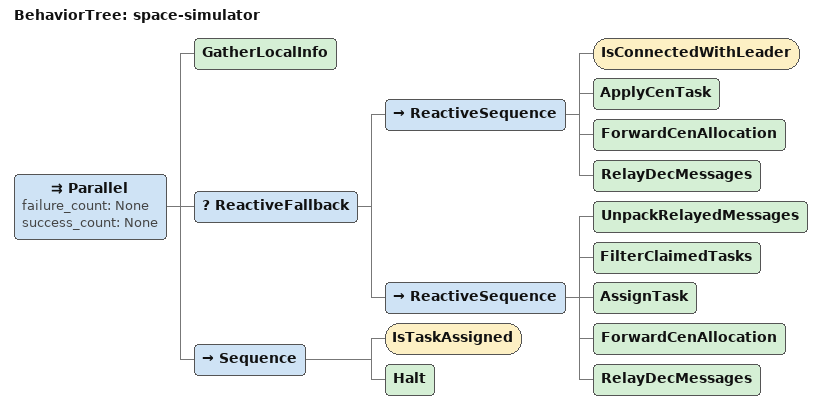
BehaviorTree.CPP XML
<?xml version="1.0" encoding="UTF-8"?>
<root BTCPP_format="4">
  <BehaviorTree ID="space-simulator">
    <Parallel failure_count="None"
              success_count="None">
      <GatherLocalInfo/>
      <ReactiveFallback>
        <ReactiveSequence>
          <IsConnectedWithLeader/>
          <ApplyCenTask/>
          <ForwardCenAllocation/>
          <RelayDecMessages/>
        </ReactiveSequence>
        <ReactiveSequence>
          <UnpackRelayedMessages/>
          <FilterClaimedTasks/>
          <AssignTask/>
          <ForwardCenAllocation/>
          <RelayDecMessages/>
        </ReactiveSequence>
      </ReactiveFallback>
      <Sequence>
        <IsTaskAssigned/>
        <Halt/>
      </Sequence>
    </Parallel>
  </BehaviorTree>

</root>
